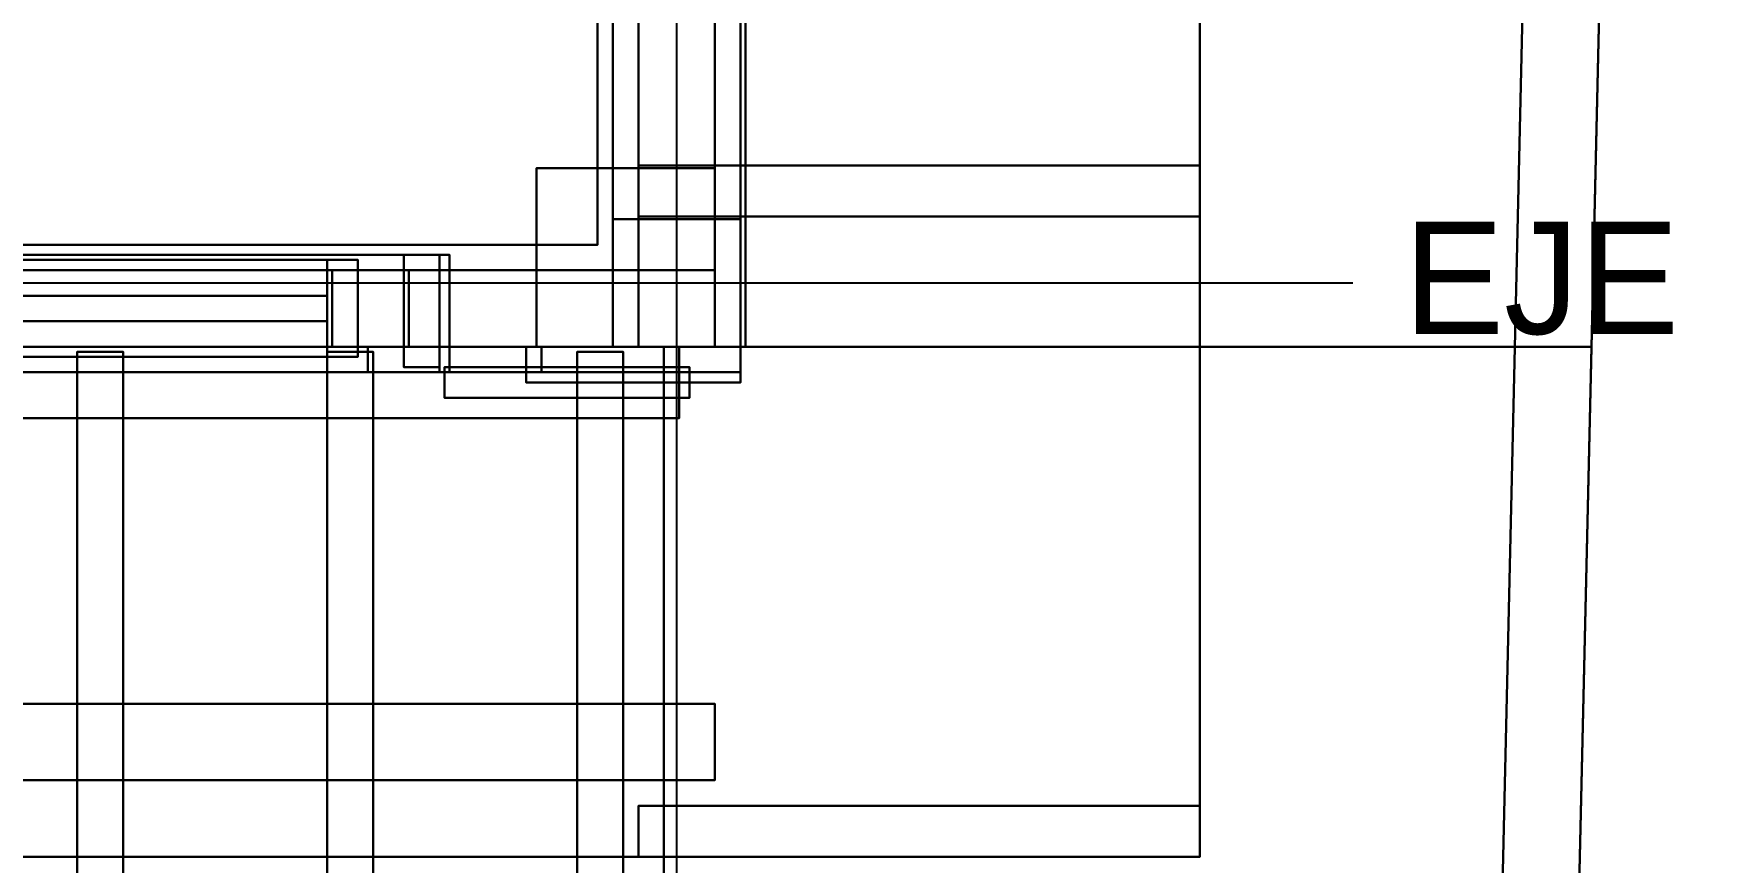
# Model space of a CAD drawing. Header units: metres. Extents: x -0.6 to 96.4, y -1.3 to 40.2.
# Drawn here: x 7.815 to 11.122, y 1.989 to 3.614 of the extents above; entities that cross this region are included whole.
import ezdxf

# ---------------------------------------------------------------- set-up
doc = ezdxf.new("R2010")
doc.units = ezdxf.units.M
for name, color, linetype in [('CERCA_PERIMETRAL_3D', 8, 'CONTINUOUS'), ('COLUMNAS_3D', 1, 'CONTINUOUS'), ('CUBIERTA_CHALET_3D', 9, 'CONTINUOUS'), ('EJES_ESTRUCTURALES', 1, 'CONTINUOUS'), ('LOSA_PISO_3D', 8, 'CONTINUOUS'), ('MUROS_EXTERIORES_3D', 7, 'CONTINUOUS'), ('P2_CARPINTERIA_RUSTICA_3D', 34, 'CONTINUOUS'), ('P2_COLUMNAS_3D', 1, 'CONTINUOUS'), ('P2_LOSA_PISO_3D', 8, 'CONTINUOUS'), ('P2_MUROS_MADERA_EXT_3D', 34, 'CONTINUOUS'), ('P2_TIMBER_FRAME_3D', 34, 'CONTINUOUS'), ('PB_MOBILIARIO_OFICINA_3D', 34, 'CONTINUOUS'), ('PB_ZOCALO_PIEDRA_3D', 8, 'CONTINUOUS'), ('SOTANO_COLUMNAS_3D', 1, 'CONTINUOUS'), ('SOTANO_LOSA_3D', 8, 'CONTINUOUS'), ('SOTANO_MUROS_EXT_3D', 4, 'CONTINUOUS'), ('SOTANO_PIEDRA_MADERA_3D', 34, 'CONTINUOUS'), ('TERRENO_3D', 3, 'CONTINUOUS')]:
    doc.layers.add(name, color=color, linetype=linetype)

msp = doc.modelspace()

# ---------------------------------------------------------------- linework, layer by layer
at = {"layer": 'CERCA_PERIMETRAL_3D', "color": 8}
for points in [[(10.6543, 0.2311, -2.55), (10.8043, 0.2311, -2.55), (11.0853, 12.5, -2.55), (10.9353, 12.5, -2.55)], [(10.6543, 0.2311, -0.35), (10.8043, 0.2311, -0.35), (11.0853, 12.5, -0.35), (10.9353, 12.5, -0.35)], [(10.6543, 0.2311, -2.55), (10.9353, 12.5, -2.55), (10.9353, 12.5, -0.35), (10.6543, 0.2311, -0.35)], [(10.8043, 0.2311, -2.55), (11.0853, 12.5, -2.55), (11.0853, 12.5, -0.35), (10.8043, 0.2311, -0.35)]]:
    msp.add_3dface(points, dxfattribs=at)
at = {"layer": 'COLUMNAS_3D', "color": 1}
for points in [[(8.95, 3), (9.2, 3), (9.2, 3.25), (8.95, 3.25)], [(8.95, 3, 2.85), (9.2, 3, 2.85), (9.2, 3.25, 2.85), (8.95, 3.25, 2.85)], [(8.95, 3.25), (9.2, 3.25), (9.2, 3.25, 2.85), (8.95, 3.25, 2.85)], [(8.95, 3), (8.95, 3.25), (8.95, 3.25, 2.85), (8.95, 3, 2.85)], [(9.2, 3), (9.2, 3.25), (9.2, 3.25, 2.85), (9.2, 3, 2.85)], [(8.95, 3), (9.2, 3), (9.2, 3, 2.85), (8.95, 3, 2.85)]]:
    msp.add_3dface(points, dxfattribs=at)
at = {"layer": 'CUBIERTA_CHALET_3D', "color": 9}
for points in [[(4.85, 2, 8.6994), (10.1, 2, 5.4189), (10.1, 24.71, 5.4189), (4.85, 24.71, 8.6994)], [(4.85, 2, 8.8794), (10.1, 2, 5.5989), (10.1, 24.71, 5.5989), (4.85, 24.71, 8.8794)], [(10.1, 2, 5.4189), (10.1, 24.71, 5.4189), (10.1, 24.71, 5.5989), (10.1, 2, 5.5989)], [(4.85, 2, 8.6994), (10.1, 2, 5.4189), (10.1, 2, 5.5989), (4.85, 2, 8.8794)]]:
    msp.add_3dface(points, dxfattribs=at)
at = {"layer": 'EJES_ESTRUCTURALES', "color": 1}
for p, q in [((9.075, 1.8), (9.075, 25.51)), ((-0.6, 3.125), (10.4, 3.125))]:
    msp.add_line(p, q, dxfattribs=at)
at = {"layer": 'LOSA_PISO_3D', "color": 8}
for points in [[(0.15, 3, -0.15), (9.15, 3, -0.15), (9.15, 7.4, -0.15), (0.15, 7.4, -0.15)], [(0.15, 3), (9.15, 3), (9.15, 7.4), (0.15, 7.4)], [(9.15, 3, -0.15), (9.15, 7.4, -0.15), (9.15, 7.4), (9.15, 3)], [(0.15, 3, -0.15), (9.15, 3, -0.15), (9.15, 3), (0.15, 3)]]:
    msp.add_3dface(points, dxfattribs=at)
at = {"layer": 'MUROS_EXTERIORES_3D', "color": 7}
for points in [[(9, 3), (9.15, 3), (9.15, 4.1), (9, 4.1)], [(9, 3, 2.85), (9.15, 3, 2.85), (9.15, 4.1, 2.85), (9, 4.1, 2.85)], [(9, 3), (9, 4.1), (9, 4.1, 2.85), (9, 3, 2.85)], [(9.15, 3), (9.15, 4.1), (9.15, 4.1, 2.85), (9.15, 3, 2.85)], [(7, 3), (8.4, 3), (8.4, 3.15), (7, 3.15)], [(7, 3, 1), (8.4, 3, 1), (8.4, 3.15, 1), (7, 3.15, 1)], [(7, 3.15), (8.4, 3.15), (8.4, 3.15, 1), (7, 3.15, 1)], [(7, 3, 2.1), (8.4, 3, 2.1), (8.4, 3.15, 2.1), (7, 3.15, 2.1)], [(7, 3, 2.85), (8.4, 3, 2.85), (8.4, 3.15, 2.85), (7, 3.15, 2.85)], [(7, 3.15, 2.1), (8.4, 3.15, 2.1), (8.4, 3.15, 2.85), (7, 3.15, 2.85)], [(8.4, 3), (8.4, 3.15), (8.4, 3.15, 1), (8.4, 3, 1)], [(8.4, 3, 2.1), (8.4, 3.15, 2.1), (8.4, 3.15, 2.85), (8.4, 3, 2.85)], [(8.4, 3), (9.15, 3), (9.15, 3.15), (8.4, 3.15)], [(8.4, 3, 2.85), (9.15, 3, 2.85), (9.15, 3.15, 2.85), (8.4, 3.15, 2.85)], [(8.4, 3.15), (9.15, 3.15), (9.15, 3.15, 2.85), (8.4, 3.15, 2.85)], [(8.4, 3), (8.4, 3.15), (8.4, 3.15, 2.85), (8.4, 3, 2.85)], [(9.15, 3), (9.15, 3.15), (9.15, 3.15, 2.85), (9.15, 3, 2.85)], [(7, 3), (8.4, 3), (8.4, 3, 1), (7, 3, 1)], [(7, 3, 2.1), (8.4, 3, 2.1), (8.4, 3, 2.85), (7, 3, 2.85)], [(8.4, 3), (9.15, 3), (9.15, 3, 2.85), (8.4, 3, 2.85)], [(9, 3), (9.15, 3), (9.15, 3, 2.85), (9, 3, 2.85)]]:
    msp.add_3dface(points, dxfattribs=at)
at = {"layer": 'P2_CARPINTERIA_RUSTICA_3D', "color": 34}
for points in [[(6.27, 2.95, -0.45), (8.63, 2.95, -0.45), (8.63, 3.18, -0.45), (6.27, 3.18, -0.45)], [(6.27, 2.95, -0.37), (8.63, 2.95, -0.37), (8.63, 3.18, -0.37), (6.27, 3.18, -0.37)], [(6.27, 3.18, -0.45), (8.63, 3.18, -0.45), (8.63, 3.18, -0.37), (6.27, 3.18, -0.37)], [(8.54, 2.96, -2.55), (8.61, 2.96, -2.55), (8.61, 3.18, -2.55), (8.54, 3.18, -2.55)], [(8.54, 2.96, -0.39), (8.61, 2.96, -0.39), (8.61, 3.18, -0.39), (8.54, 3.18, -0.39)], [(8.54, 3.18, -2.55), (8.61, 3.18, -2.55), (8.61, 3.18, -0.39), (8.54, 3.18, -0.39)], [(8.54, 2.96, -2.55), (8.54, 3.18, -2.55), (8.54, 3.18, -0.39), (8.54, 2.96, -0.39)], [(8.61, 2.96, -2.55), (8.61, 3.18, -2.55), (8.61, 3.18, -0.39), (8.61, 2.96, -0.39)], [(8.63, 2.95, -0.45), (8.63, 3.18, -0.45), (8.63, 3.18, -0.37), (8.63, 2.95, -0.37)], [(6.65, 2.98, 3.95), (8.45, 2.98, 3.95), (8.45, 3.17, 3.95), (6.65, 3.17, 3.95)], [(6.65, 2.98, 4.01), (8.45, 2.98, 4.01), (8.45, 3.17, 4.01), (6.65, 3.17, 4.01)], [(6.65, 3.17, 3.95), (8.45, 3.17, 3.95), (8.45, 3.17, 4.01), (6.65, 3.17, 4.01)], [(6.65, 2.98, 5.09), (8.45, 2.98, 5.09), (8.45, 3.17, 5.09), (6.65, 3.17, 5.09)], [(6.65, 2.98, 5.15), (8.45, 2.98, 5.15), (8.45, 3.17, 5.15), (6.65, 3.17, 5.15)], [(6.65, 3.17, 5.09), (8.45, 3.17, 5.09), (8.45, 3.17, 5.15), (6.65, 3.17, 5.15)], [(8.39, 2.98, 4.01), (8.45, 2.98, 4.01), (8.45, 3.17, 4.01), (8.39, 3.17, 4.01)], [(8.39, 2.98, 5.09), (8.45, 2.98, 5.09), (8.45, 3.17, 5.09), (8.39, 3.17, 5.09)], [(8.39, 3.17, 4.01), (8.45, 3.17, 4.01), (8.45, 3.17, 5.09), (8.39, 3.17, 5.09)], [(8.39, 2.98, 4.01), (8.39, 3.17, 4.01), (8.39, 3.17, 5.09), (8.39, 2.98, 5.09)], [(8.45, 2.98, 3.95), (8.45, 3.17, 3.95), (8.45, 3.17, 4.01), (8.45, 2.98, 4.01)], [(8.45, 2.98, 5.09), (8.45, 3.17, 5.09), (8.45, 3.17, 5.15), (8.45, 2.98, 5.15)], [(8.45, 2.98, 4.01), (8.45, 3.17, 4.01), (8.45, 3.17, 5.09), (8.45, 2.98, 5.09)], [(6.71, 3.05, 4.53), (8.39, 3.05, 4.53), (8.39, 3.1, 4.53), (6.71, 3.1, 4.53)], [(6.71, 3.05, 4.57), (8.39, 3.05, 4.57), (8.39, 3.1, 4.57), (6.71, 3.1, 4.57)], [(6.71, 3.1, 4.53), (8.39, 3.1, 4.53), (8.39, 3.1, 4.57), (6.71, 3.1, 4.57)], [(8.39, 3.05, 4.53), (8.39, 3.1, 4.53), (8.39, 3.1, 4.57), (8.39, 3.05, 4.57)], [(6.71, 3.05, 4.53), (8.39, 3.05, 4.53), (8.39, 3.05, 4.57), (6.71, 3.05, 4.57)], [(6.65, 2.98, 3.95), (8.45, 2.98, 3.95), (8.45, 2.98, 4.01), (6.65, 2.98, 4.01)], [(6.65, 2.98, 5.09), (8.45, 2.98, 5.09), (8.45, 2.98, 5.15), (6.65, 2.98, 5.15)], [(8.39, 2.98, 4.01), (8.45, 2.98, 4.01), (8.45, 2.98, 5.09), (8.39, 2.98, 5.09)], [(8.47, 2.95, 3.95), (8.81, 2.95, 3.95), (8.81, 3, 3.95), (8.47, 3, 3.95)], [(8.47, 2.95, 5.15), (8.81, 2.95, 5.15), (8.81, 3, 5.15), (8.47, 3, 5.15)], [(8.47, 3, 3.95), (8.81, 3, 3.95), (8.81, 3, 5.15), (8.47, 3, 5.15)], [(8.47, 2.95, 3.95), (8.47, 3, 3.95), (8.47, 3, 5.15), (8.47, 2.95, 5.15)], [(8.81, 2.95, 3.95), (8.81, 3, 3.95), (8.81, 3, 5.15), (8.81, 2.95, 5.15)], [(6.27, 2.95, -0.45), (8.63, 2.95, -0.45), (8.63, 2.95, -0.37), (6.27, 2.95, -0.37)], [(8.47, 2.95, 3.95), (8.81, 2.95, 3.95), (8.81, 2.95, 5.15), (8.47, 2.95, 5.15)], [(8.54, 2.96, -2.55), (8.61, 2.96, -2.55), (8.61, 2.96, -0.39), (8.54, 2.96, -0.39)], [(8.62, 2.9, -2.53), (9.1, 2.9, -2.53), (9.1, 2.96, -2.53), (8.62, 2.96, -2.53)], [(8.62, 2.9, -0.47), (9.1, 2.9, -0.47), (9.1, 2.96, -0.47), (8.62, 2.96, -0.47)], [(8.62, 2.96, -2.53), (9.1, 2.96, -2.53), (9.1, 2.96, -0.47), (8.62, 2.96, -0.47)], [(8.62, 2.9, -2.53), (8.62, 2.96, -2.53), (8.62, 2.96, -0.47), (8.62, 2.9, -0.47)], [(9.1, 2.9, -2.53), (9.1, 2.96, -2.53), (9.1, 2.96, -0.47), (9.1, 2.9, -0.47)], [(8.62, 2.9, -2.53), (9.1, 2.9, -2.53), (9.1, 2.9, -0.47), (8.62, 2.9, -0.47)]]:
    msp.add_3dface(points, dxfattribs=at)
at = {"layer": 'P2_COLUMNAS_3D', "color": 1}
for points in [[(8.95, 3, 3), (9.2, 3, 3), (9.2, 3.25, 3), (8.95, 3.25, 3)], [(8.95, 3, 5.85), (9.2, 3, 5.85), (9.2, 3.25, 5.85), (8.95, 3.25, 5.85)], [(8.95, 3.25, 3), (9.2, 3.25, 3), (9.2, 3.25, 5.85), (8.95, 3.25, 5.85)], [(8.95, 3, 3), (8.95, 3.25, 3), (8.95, 3.25, 5.85), (8.95, 3, 5.85)], [(9.2, 3, 3), (9.2, 3.25, 3), (9.2, 3.25, 5.85), (9.2, 3, 5.85)], [(8.95, 3, 3), (9.2, 3, 3), (9.2, 3, 5.85), (8.95, 3, 5.85)]]:
    msp.add_3dface(points, dxfattribs=at)
at = {"layer": 'P2_LOSA_PISO_3D', "color": 8}
for points in [[(0.15, 3, 2.85), (9.15, 3, 2.85), (9.15, 7.4, 2.85), (0.15, 7.4, 2.85)], [(0.15, 3, 3), (9.15, 3, 3), (9.15, 7.4, 3), (0.15, 7.4, 3)], [(9.15, 3, 2.85), (9.15, 7.4, 2.85), (9.15, 7.4, 3), (9.15, 3, 3)], [(0.15, 3, 2.85), (9.15, 3, 2.85), (9.15, 3, 3), (0.15, 3, 3)]]:
    msp.add_3dface(points, dxfattribs=at)
at = {"layer": 'P2_MUROS_MADERA_EXT_3D', "color": 34}
for points in [[(9, 3, 3), (9.15, 3, 3), (9.15, 4.1, 3), (9, 4.1, 3)], [(9, 3, 6), (9.15, 3, 6), (9.15, 4.1, 6), (9, 4.1, 6)], [(9, 3, 3), (9, 4.1, 3), (9, 4.1, 6), (9, 3, 6)], [(9.15, 3, 3), (9.15, 4.1, 3), (9.15, 4.1, 6), (9.15, 3, 6)], [(4.85, 3, 5.85), (9.15, 3, 5.85), (9.15, 3.15, 5.85), (4.85, 3.15, 5.85)], [(4.85, 3, 8.6994), (9.15, 3, 6.0125), (9.15, 3.15, 6.0125), (4.85, 3.15, 8.6994)], [(4.85, 3.15, 5.85), (9.15, 3.15, 5.85), (9.15, 3.15, 6.0125), (4.85, 3.15, 8.6994)], [(6.65, 3, 3), (8.45, 3, 3), (8.45, 3.15, 3), (6.65, 3.15, 3)], [(6.65, 3, 3.95), (8.45, 3, 3.95), (8.45, 3.15, 3.95), (6.65, 3.15, 3.95)], [(6.65, 3.15, 3), (8.45, 3.15, 3), (8.45, 3.15, 3.95), (6.65, 3.15, 3.95)], [(6.65, 3, 5.15), (8.45, 3, 5.15), (8.45, 3.15, 5.15), (6.65, 3.15, 5.15)], [(6.65, 3, 5.85), (8.45, 3, 5.85), (8.45, 3.15, 5.85), (6.65, 3.15, 5.85)], [(6.65, 3.15, 5.15), (8.45, 3.15, 5.15), (8.45, 3.15, 5.85), (6.65, 3.15, 5.85)], [(8.45, 3, 3), (8.45, 3.15, 3), (8.45, 3.15, 3.95), (8.45, 3, 3.95)], [(8.45, 3, 5.15), (8.45, 3.15, 5.15), (8.45, 3.15, 5.85), (8.45, 3, 5.85)], [(8.45, 3, 3), (9.15, 3, 3), (9.15, 3.15, 3), (8.45, 3.15, 3)], [(8.45, 3, 5.85), (9.15, 3, 5.85), (9.15, 3.15, 5.85), (8.45, 3.15, 5.85)], [(8.45, 3.15, 3), (9.15, 3.15, 3), (9.15, 3.15, 5.85), (8.45, 3.15, 5.85)], [(8.45, 3, 3), (8.45, 3.15, 3), (8.45, 3.15, 5.85), (8.45, 3, 5.85)], [(9.15, 3, 3), (9.15, 3.15, 3), (9.15, 3.15, 5.85), (9.15, 3, 5.85)], [(9.15, 3, 5.85), (9.15, 3.15, 5.85), (9.15, 3.15, 6.0125), (9.15, 3, 6.0125)], [(4.85, 3, 5.85), (9.15, 3, 5.85), (9.15, 3, 6.0125), (4.85, 3, 8.6994)], [(6.65, 3, 3), (8.45, 3, 3), (8.45, 3, 3.95), (6.65, 3, 3.95)], [(6.65, 3, 5.15), (8.45, 3, 5.15), (8.45, 3, 5.85), (6.65, 3, 5.85)], [(8.45, 3, 3), (9.15, 3, 3), (9.15, 3, 5.85), (8.45, 3, 5.85)], [(9, 3, 3), (9.15, 3, 3), (9.15, 3, 6), (9, 3, 6)]]:
    msp.add_3dface(points, dxfattribs=at)
at = {"layer": 'P2_TIMBER_FRAME_3D', "color": 34}
for points in [[(9, 3.255, 5.9662), (10.1, 3.255, 5.2789), (10.1, 3.355, 5.2789), (9, 3.355, 5.9662)], [(9, 3.255, 6.1062), (10.1, 3.255, 5.4189), (10.1, 3.355, 5.4189), (9, 3.355, 6.1062)], [(9, 3.355, 5.9662), (10.1, 3.355, 5.2789), (10.1, 3.355, 5.4189), (9, 3.355, 6.1062)], [(9, 3.255, 5.9662), (9, 3.355, 5.9662), (9, 3.355, 6.1062), (9, 3.255, 6.1062)], [(10.1, 3.255, 5.2789), (10.1, 3.355, 5.2789), (10.1, 3.355, 5.4189), (10.1, 3.255, 5.4189)], [(9, 3.255, 5.9662), (10.1, 3.255, 5.2789), (10.1, 3.255, 5.4189), (9, 3.255, 6.1062)], [(2.9, 2.15, 5.67), (9.15, 2.15, 5.67), (9.15, 2.3, 5.67), (2.9, 2.3, 5.67)], [(2.9, 2.15, 5.85), (9.15, 2.15, 5.85), (9.15, 2.3, 5.85), (2.9, 2.3, 5.85)], [(2.9, 2.3, 5.67), (9.15, 2.3, 5.67), (9.15, 2.3, 5.85), (2.9, 2.3, 5.85)], [(9.15, 2.15, 5.67), (9.15, 2.3, 5.67), (9.15, 2.3, 5.85), (9.15, 2.15, 5.85)], [(2.9, 2.15, 5.67), (9.15, 2.15, 5.67), (9.15, 2.15, 5.85), (2.9, 2.15, 5.85)], [(9, 2, 5.9662), (10.1, 2, 5.2789), (10.1, 2.1, 5.2789), (9, 2.1, 5.9662)], [(9, 2, 6.1062), (10.1, 2, 5.4189), (10.1, 2.1, 5.4189), (9, 2.1, 6.1062)], [(9, 2.1, 5.9662), (10.1, 2.1, 5.2789), (10.1, 2.1, 5.4189), (9, 2.1, 6.1062)], [(9, 2, 5.9662), (9, 2.1, 5.9662), (9, 2.1, 6.1062), (9, 2, 6.1062)], [(10.1, 2, 5.2789), (10.1, 2.1, 5.2789), (10.1, 2.1, 5.4189), (10.1, 2, 5.4189)], [(9, 2, 5.9662), (10.1, 2, 5.2789), (10.1, 2, 5.4189), (9, 2, 6.1062)]]:
    msp.add_3dface(points, dxfattribs=at)
at = {"layer": 'PB_MOBILIARIO_OFICINA_3D', "color": 5}
for points in [[(6.35, 3.2), (8.92, 3.2), (8.92, 4.65), (6.35, 4.65)], [(6.35, 3.2, 2.4), (8.92, 3.2, 2.4), (8.92, 4.65, 2.4), (6.35, 4.65, 2.4)], [(8.92, 3.2), (8.92, 4.65), (8.92, 4.65, 2.4), (8.92, 3.2, 2.4)], [(6.35, 3.2), (8.92, 3.2), (8.92, 3.2, 2.4), (6.35, 3.2, 2.4)]]:
    msp.add_3dface(points, dxfattribs=at)
at = {"layer": 'PB_ZOCALO_PIEDRA_3D', "color": 8}
for points in [[(9.15, 3), (9.21, 3), (9.21, 24.71), (9.15, 24.71)], [(9.15, 3, 0.95), (9.21, 3, 0.95), (9.21, 24.71, 0.95), (9.15, 24.71, 0.95)], [(9.15, 3), (9.15, 24.71), (9.15, 24.71, 0.95), (9.15, 3, 0.95)], [(9.21, 3), (9.21, 24.71), (9.21, 24.71, 0.95), (9.21, 3, 0.95)], [(9.15, 3), (9.21, 3), (9.21, 3, 0.95), (9.15, 3, 0.95)]]:
    msp.add_3dface(points, dxfattribs=at)
at = {"layer": 'SOTANO_COLUMNAS_3D', "color": 1}
for points in [[(8.8, 3, -2.55), (9.15, 3, -2.55), (9.15, 3.35, -2.55), (8.8, 3.35, -2.55)], [(8.8, 3, -0.15), (9.15, 3, -0.15), (9.15, 3.35, -0.15), (8.8, 3.35, -0.15)], [(8.8, 3.35, -2.55), (9.15, 3.35, -2.55), (9.15, 3.35, -0.15), (8.8, 3.35, -0.15)], [(8.8, 3, -2.55), (8.8, 3.35, -2.55), (8.8, 3.35, -0.15), (8.8, 3, -0.15)], [(9.15, 3, -2.55), (9.15, 3.35, -2.55), (9.15, 3.35, -0.15), (9.15, 3, -0.15)], [(8.8, 3, -2.55), (9.15, 3, -2.55), (9.15, 3, -0.15), (8.8, 3, -0.15)]]:
    msp.add_3dface(points, dxfattribs=at)
at = {"layer": 'SOTANO_LOSA_3D', "color": 8}
for points in [[(0.15, 3, -2.7), (9.15, 3, -2.7), (9.15, 11.3, -2.7), (0.15, 11.3, -2.7)], [(0.15, 3, -2.55), (9.15, 3, -2.55), (9.15, 11.3, -2.55), (0.15, 11.3, -2.55)], [(9.15, 3, -2.7), (9.15, 11.3, -2.7), (9.15, 11.3, -2.55), (9.15, 3, -2.55)], [(0.15, 3, -2.7), (9.15, 3, -2.7), (9.15, 3, -2.55), (0.15, 3, -2.55)], [(4.85, 0.8, -2.63), (9.05, 0.8, -2.63), (9.05, 3, -2.63), (4.85, 3, -2.63)], [(4.85, 0.8, -2.53), (9.05, 0.8, -2.53), (9.05, 3, -2.53), (4.85, 3, -2.53)], [(4.85, 3, -2.63), (9.05, 3, -2.63), (9.05, 3, -2.53), (4.85, 3, -2.53)], [(9.05, 0.8, -2.63), (9.05, 3, -2.63), (9.05, 3, -2.53), (9.05, 0.8, -2.53)]]:
    msp.add_3dface(points, dxfattribs=at)
at = {"layer": 'SOTANO_MUROS_EXT_3D', "color": 4}
for points in [[(8.95, 3.15, -2.55), (9.15, 3.15, -2.55), (9.15, 4, -2.55), (8.95, 4, -2.55)], [(8.95, 3.15, -0.15), (9.15, 3.15, -0.15), (9.15, 4, -0.15), (8.95, 4, -0.15)], [(8.95, 3.15, -2.55), (8.95, 4, -2.55), (8.95, 4, -0.15), (8.95, 3.15, -0.15)], [(9.15, 3.15, -2.55), (9.15, 4, -2.55), (9.15, 4, -0.15), (9.15, 3.15, -0.15)], [(6.35, 3, -0.45), (8.55, 3, -0.45), (8.55, 3.15, -0.45), (6.35, 3.15, -0.45)], [(6.35, 3, -0.15), (8.55, 3, -0.15), (8.55, 3.15, -0.15), (6.35, 3.15, -0.15)], [(6.35, 3.15, -0.45), (8.55, 3.15, -0.45), (8.55, 3.15, -0.15), (6.35, 3.15, -0.15)], [(8.55, 3, -0.45), (8.55, 3.15, -0.45), (8.55, 3.15, -0.15), (8.55, 3, -0.15)], [(8.55, 3, -2.55), (9.15, 3, -2.55), (9.15, 3.15, -2.55), (8.55, 3.15, -2.55)], [(8.55, 3, -0.15), (9.15, 3, -0.15), (9.15, 3.15, -0.15), (8.55, 3.15, -0.15)], [(8.55, 3.15, -2.55), (9.15, 3.15, -2.55), (9.15, 3.15, -0.15), (8.55, 3.15, -0.15)], [(8.55, 3, -2.55), (8.55, 3.15, -2.55), (8.55, 3.15, -0.15), (8.55, 3, -0.15)], [(8.95, 3.15, -2.55), (9.15, 3.15, -2.55), (9.15, 3.15, -0.15), (8.95, 3.15, -0.15)], [(9.15, 3, -2.55), (9.15, 3.15, -2.55), (9.15, 3.15, -0.15), (9.15, 3, -0.15)], [(6.35, 3, -0.45), (8.55, 3, -0.45), (8.55, 3, -0.15), (6.35, 3, -0.15)], [(8.55, 3, -2.55), (9.15, 3, -2.55), (9.15, 3, -0.15), (8.55, 3, -0.15)]]:
    msp.add_3dface(points, dxfattribs=at)
at = {"layer": 'SOTANO_PIEDRA_MADERA_3D', "color": 8}
for points in [[(9.15, 3, -2.55), (9.2, 3, -2.55), (9.2, 11.3, -2.55), (9.15, 11.3, -2.55)], [(9.15, 3, -1.65), (9.2, 3, -1.65), (9.2, 11.3, -1.65), (9.15, 11.3, -1.65)], [(9.15, 3, -2.55), (9.15, 11.3, -2.55), (9.15, 11.3, -1.65), (9.15, 3, -1.65)], [(9.2, 3, -2.55), (9.2, 11.3, -2.55), (9.2, 11.3, -1.65), (9.2, 3, -1.65)], [(8.61, 2.95, -2.55), (9.2, 2.95, -2.55), (9.2, 3, -2.55), (8.61, 3, -2.55)], [(8.61, 2.95, -1.5), (9.2, 2.95, -1.5), (9.2, 3, -1.5), (8.61, 3, -1.5)], [(8.61, 3, -2.55), (9.2, 3, -2.55), (9.2, 3, -1.5), (8.61, 3, -1.5)], [(8.61, 2.95, -2.55), (8.61, 3, -2.55), (8.61, 3, -1.5), (8.61, 2.95, -1.5)], [(8.78, 2.93, -2.55), (9.2, 2.93, -2.55), (9.2, 3, -2.55), (8.78, 3, -2.55)], [(8.78, 2.93, -0.15), (9.2, 2.93, -0.15), (9.2, 3, -0.15), (8.78, 3, -0.15)], [(8.78, 3, -2.55), (9.2, 3, -2.55), (9.2, 3, -0.15), (8.78, 3, -0.15)], [(8.78, 2.93, -2.55), (8.78, 3, -2.55), (8.78, 3, -0.15), (8.78, 2.93, -0.15)], [(9.15, 3, -2.55), (9.2, 3, -2.55), (9.2, 3, -1.65), (9.15, 3, -1.65)], [(9.2, 2.95, -2.55), (9.2, 3, -2.55), (9.2, 3, -1.5), (9.2, 2.95, -1.5)], [(9.2, 2.93, -2.55), (9.2, 3, -2.55), (9.2, 3, -0.15), (9.2, 2.93, -0.15)], [(8.61, 2.95, -2.55), (9.2, 2.95, -2.55), (9.2, 2.95, -1.5), (8.61, 2.95, -1.5)], [(8.78, 2.93, -2.55), (9.2, 2.93, -2.55), (9.2, 2.93, -0.15), (8.78, 2.93, -0.15)]]:
    msp.add_3dface(points, dxfattribs=at)
at = {"layer": 'SOTANO_PIEDRA_MADERA_3D', "color": 34}
for points in [[(4.85, 2.86, -0.28), (9.08, 2.86, -0.28), (9.08, 3, -0.28), (4.85, 3, -0.28)], [(4.85, 2.86, -0.16), (9.08, 2.86, -0.16), (9.08, 3, -0.16), (4.85, 3, -0.16)], [(4.85, 3, -0.28), (9.08, 3, -0.28), (9.08, 3, -0.16), (4.85, 3, -0.16)], [(9.08, 2.86, -0.28), (9.08, 3, -0.28), (9.08, 3, -0.16), (9.08, 2.86, -0.16)], [(4.85, 2.86, -0.28), (9.08, 2.86, -0.28), (9.08, 2.86, -0.16), (4.85, 2.86, -0.16)]]:
    msp.add_3dface(points, dxfattribs=at)
at = {"layer": 'SOTANO_PIEDRA_MADERA_3D', "color": 30}
for points in [[(7.9, 0.76, -0.16), (7.99, 0.76, -0.16), (7.99, 2.99, -0.16), (7.9, 2.99, -0.16)], [(7.9, 0.76, -0.04), (7.99, 0.76, -0.04), (7.99, 2.99, -0.04), (7.9, 2.99, -0.04)], [(7.9, 2.99, -0.16), (7.99, 2.99, -0.16), (7.99, 2.99, -0.04), (7.9, 2.99, -0.04)], [(7.9, 0.76, -0.16), (7.9, 2.99, -0.16), (7.9, 2.99, -0.04), (7.9, 0.76, -0.04)], [(7.99, 0.76, -0.16), (7.99, 2.99, -0.16), (7.99, 2.99, -0.04), (7.99, 0.76, -0.04)], [(8.39, 0.76, -0.16), (8.48, 0.76, -0.16), (8.48, 2.99, -0.16), (8.39, 2.99, -0.16)], [(8.39, 0.76, -0.04), (8.48, 0.76, -0.04), (8.48, 2.99, -0.04), (8.39, 2.99, -0.04)], [(8.39, 2.99, -0.16), (8.48, 2.99, -0.16), (8.48, 2.99, -0.04), (8.39, 2.99, -0.04)], [(8.39, 0.76, -0.16), (8.39, 2.99, -0.16), (8.39, 2.99, -0.04), (8.39, 0.76, -0.04)], [(8.48, 0.76, -0.16), (8.48, 2.99, -0.16), (8.48, 2.99, -0.04), (8.48, 0.76, -0.04)], [(8.88, 0.76, -0.16), (8.97, 0.76, -0.16), (8.97, 2.99, -0.16), (8.88, 2.99, -0.16)], [(8.88, 0.76, -0.04), (8.97, 0.76, -0.04), (8.97, 2.99, -0.04), (8.88, 2.99, -0.04)], [(8.88, 2.99, -0.16), (8.97, 2.99, -0.16), (8.97, 2.99, -0.04), (8.88, 2.99, -0.04)], [(8.88, 0.76, -0.16), (8.88, 2.99, -0.16), (8.88, 2.99, -0.04), (8.88, 0.76, -0.04)], [(8.97, 0.76, -0.16), (8.97, 2.99, -0.16), (8.97, 2.99, -0.04), (8.97, 0.76, -0.04)]]:
    msp.add_3dface(points, dxfattribs=at)
at = {"layer": 'TERRENO_3D', "color": 3}
for points in [[(9.15, 3, -2.75), (10.8677, 3, -2.75), (11.0853, 12.5, -2.75), (9.15, 12.5, -2.75)], [(9.15, 3, -2.55), (10.8677, 3, -2.55), (11.0853, 12.5, -2.55), (9.15, 12.5, -2.55)], [(9.15, 3, -2.75), (9.15, 12.5, -2.75), (9.15, 12.5, -2.55), (9.15, 3, -2.55)], [(10.8677, 3, -2.75), (11.0853, 12.5, -2.75), (11.0853, 12.5, -2.55), (10.8677, 3, -2.55)], [(0, 0, -2.75), (10.8043, 0.2311, -2.75), (10.8677, 3, -2.75), (0, 3, -2.75)], [(0, 0, -2.55), (10.8043, 0.2311, -2.55), (10.8677, 3, -2.55), (0, 3, -2.55)], [(0, 3, -2.75), (10.8677, 3, -2.75), (10.8677, 3, -2.55), (0, 3, -2.55)], [(9.15, 3, -2.75), (10.8677, 3, -2.75), (10.8677, 3, -2.55), (9.15, 3, -2.55)], [(10.8043, 0.2311, -2.75), (10.8677, 3, -2.75), (10.8677, 3, -2.55), (10.8043, 0.2311, -2.55)]]:
    msp.add_3dface(points, dxfattribs=at)

# ---------------------------------------------------------------- texts
at = {"layer": 'EJES_ESTRUCTURALES', "color": 1}
msp.add_text('EJE H (POST.)', height=0.22, dxfattribs=at).set_placement((10.5, 3.025))

doc.saveas('drawing.dxf')
